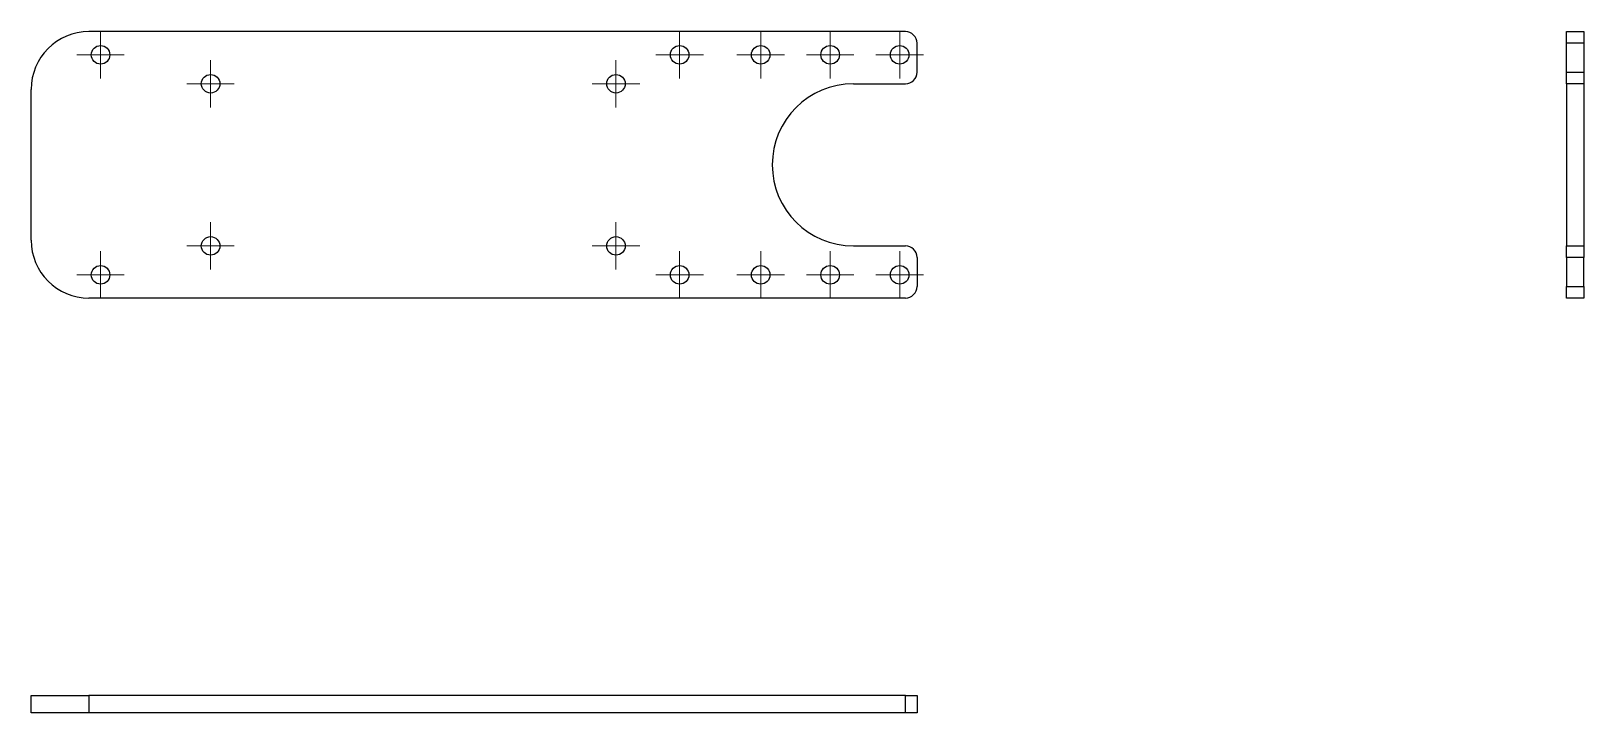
# Model space of a CAD drawing. Header units: millimetres. Extents: x 64 to 332, y 129 to 247.
import ezdxf

# ---------------------------------------------------------------- set-up
doc = ezdxf.new("R2010")
doc.units = ezdxf.units.MM

# ---------------------------------------------------------------- blocks, each defined once
blk = doc.blocks.new('SW_CENTERMARKSYMBOL_0')
at = {"color": 0, "linetype": 'Continuous', "lineweight": 18}
for p, q in [((0, 2.5), (0, 4.1)), ((-2.5, 0), (-4.1, 0)), ((0, 0), (-2.5, 0)), ((0, 0), (0, 2.5)), ((0, 0), (0, -2.5)), ((0, 0), (2.5, 0)), ((2.5, 0), (4.1, 0)), ((0, -2.5), (0, -4.1))]:
    blk.add_line(p, q, dxfattribs=at)
blk = doc.blocks.new('SW_CENTERMARKSYMBOL_1')
at = {"color": 0, "linetype": 'Continuous', "lineweight": 18}
for p, q in [((0, 2.5), (0, 4.1)), ((-2.5, 0), (-4.1, 0)), ((0, 0), (-2.5, 0)), ((0, 0), (0, 2.5)), ((0, 0), (0, -2.5)), ((0, 0), (2.5, 0)), ((2.5, 0), (4.1, 0)), ((0, -2.5), (0, -4.1))]:
    blk.add_line(p, q, dxfattribs=at)
blk = doc.blocks.new('SW_CENTERMARKSYMBOL_2')
at = {"color": 0, "linetype": 'Continuous', "lineweight": 18}
for p, q in [((0, 2.5), (0, 4.1)), ((-2.5, 0), (-4.1, 0)), ((0, 0), (-2.5, 0)), ((0, 0), (0, 2.5)), ((0, 0), (0, -2.5)), ((0, 0), (2.5, 0)), ((2.5, 0), (4.1, 0)), ((0, -2.5), (0, -4.1))]:
    blk.add_line(p, q, dxfattribs=at)
blk = doc.blocks.new('SW_CENTERMARKSYMBOL_3')
at = {"color": 0, "linetype": 'Continuous', "lineweight": 18}
for p, q in [((0, 2.5), (0, 4.1)), ((-2.5, 0), (-4.1, 0)), ((0, 0), (-2.5, 0)), ((0, 0), (0, 2.5)), ((0, 0), (0, -2.5)), ((0, 0), (2.5, 0)), ((2.5, 0), (4.1, 0)), ((0, -2.5), (0, -4.1))]:
    blk.add_line(p, q, dxfattribs=at)
blk = doc.blocks.new('SW_CENTERMARKSYMBOL_4')
at = {"color": 0, "linetype": 'Continuous', "lineweight": 18}
for p, q in [((0, 2.5), (0, 4.1)), ((-2.5, 0), (-4.1, 0)), ((0, 0), (-2.5, 0)), ((0, 0), (0, 2.5)), ((0, 0), (0, -2.5)), ((0, 0), (2.5, 0)), ((2.5, 0), (4.1, 0)), ((0, -2.5), (0, -4.1))]:
    blk.add_line(p, q, dxfattribs=at)
blk = doc.blocks.new('SW_CENTERMARKSYMBOL_5')
at = {"color": 0, "linetype": 'Continuous', "lineweight": 18}
for p, q in [((0, 2.5), (0, 4.1)), ((-2.5, 0), (-4.1, 0)), ((0, 0), (-2.5, 0)), ((0, 0), (0, 2.5)), ((0, 0), (0, -2.5)), ((0, 0), (2.5, 0)), ((2.5, 0), (4.1, 0)), ((0, -2.5), (0, -4.1))]:
    blk.add_line(p, q, dxfattribs=at)
blk = doc.blocks.new('SW_CENTERMARKSYMBOL_6')
at = {"color": 0, "linetype": 'Continuous', "lineweight": 18}
for p, q in [((0, 2.5), (0, 4.1)), ((-2.5, 0), (-4.1, 0)), ((0, 0), (-2.5, 0)), ((0, 0), (0, 2.5)), ((0, 0), (0, -2.5)), ((0, 0), (2.5, 0)), ((2.5, 0), (4.1, 0)), ((0, -2.5), (0, -4.1))]:
    blk.add_line(p, q, dxfattribs=at)
blk = doc.blocks.new('SW_CENTERMARKSYMBOL_7')
at = {"color": 0, "linetype": 'Continuous', "lineweight": 18}
for p, q in [((0, 2.5), (0, 4.1)), ((-2.5, 0), (-4.1, 0)), ((0, 0), (-2.5, 0)), ((0, 0), (0, 2.5)), ((0, 0), (0, -2.5)), ((0, 0), (2.5, 0)), ((2.5, 0), (4.1, 0)), ((0, -2.5), (0, -4.1))]:
    blk.add_line(p, q, dxfattribs=at)
blk = doc.blocks.new('SW_CENTERMARKSYMBOL_8')
at = {"color": 0, "linetype": 'Continuous', "lineweight": 18}
for p, q in [((0, 2.5), (0, 4.1)), ((-2.5, 0), (-4.1, 0)), ((0, 0), (-2.5, 0)), ((0, 0), (0, 2.5)), ((0, 0), (0, -2.5)), ((0, 0), (2.5, 0)), ((2.5, 0), (4.1, 0)), ((0, -2.5), (0, -4.1))]:
    blk.add_line(p, q, dxfattribs=at)
blk = doc.blocks.new('SW_CENTERMARKSYMBOL_9')
at = {"color": 0, "linetype": 'Continuous', "lineweight": 18}
for p, q in [((0, 2.5), (0, 4.1)), ((-2.5, 0), (-4.1, 0)), ((0, 0), (-2.5, 0)), ((0, 0), (0, 2.5)), ((0, 0), (0, -2.5)), ((0, 0), (2.5, 0)), ((2.5, 0), (4.1, 0)), ((0, -2.5), (0, -4.1))]:
    blk.add_line(p, q, dxfattribs=at)
blk = doc.blocks.new('SW_CENTERMARKSYMBOL_10')
at = {"color": 0, "linetype": 'Continuous', "lineweight": 18}
for p, q in [((0, 2.5), (0, 4.1)), ((-2.5, 0), (-4.1, 0)), ((0, 0), (-2.5, 0)), ((0, 0), (0, 2.5)), ((0, 0), (0, -2.5)), ((0, 0), (2.5, 0)), ((2.5, 0), (4.1, 0)), ((0, -2.5), (0, -4.1))]:
    blk.add_line(p, q, dxfattribs=at)
blk = doc.blocks.new('SW_CENTERMARKSYMBOL_11')
at = {"color": 0, "linetype": 'Continuous', "lineweight": 18}
for p, q in [((0, 2.5), (0, 4.1)), ((-2.5, 0), (-4.1, 0)), ((0, 0), (-2.5, 0)), ((0, 0), (0, 2.5)), ((0, 0), (0, -2.5)), ((0, 0), (2.5, 0)), ((2.5, 0), (4.1, 0)), ((0, -2.5), (0, -4.1))]:
    blk.add_line(p, q, dxfattribs=at)
blk = doc.blocks.new('SW_CENTERMARKSYMBOL_12')
at = {"color": 0, "linetype": 'Continuous', "lineweight": 18}
for p, q in [((0, 2.5), (0, 4.1)), ((-2.5, 0), (-4.1, 0)), ((0, 0), (-2.5, 0)), ((0, 0), (0, 2.5)), ((0, 0), (0, -2.5)), ((0, 0), (2.5, 0)), ((2.5, 0), (4.1, 0)), ((0, -2.5), (0, -4.1))]:
    blk.add_line(p, q, dxfattribs=at)
blk = doc.blocks.new('SW_CENTERMARKSYMBOL_13')
at = {"color": 0, "linetype": 'Continuous', "lineweight": 18}
for p, q in [((0, 2.5), (0, 4.1)), ((-2.5, 0), (-4.1, 0)), ((0, 0), (-2.5, 0)), ((0, 0), (0, 2.5)), ((0, 0), (0, -2.5)), ((0, 0), (2.5, 0)), ((2.5, 0), (4.1, 0)), ((0, -2.5), (0, -4.1))]:
    blk.add_line(p, q, dxfattribs=at)

msp = doc.modelspace()

# ---------------------------------------------------------------- linework, layer by layer
at = {"color": 7, "linetype": 'Continuous', "lineweight": 25}
for p, q in [((214.81, 246.97), (73.81, 246.97)), ((328.98, 244.97), (328.98, 246.97)), ((328.98, 246.97), (331.98, 246.97)), ((331.98, 246.97), (331.98, 244.97)), ((216.81, 239.97), (216.81, 244.97)), ((331.98, 244.97), (328.98, 244.97)), ((328.98, 239.97), (328.98, 244.97)), ((331.98, 244.97), (331.98, 239.97)), ((328.98, 239.97), (331.98, 239.97)), ((328.98, 237.97), (328.98, 239.97)), ((331.98, 239.97), (331.98, 237.97)), ((63.81, 210.97), (63.81, 236.97)), ((205.81, 237.97), (214.81, 237.97)), ((331.98, 237.97), (328.98, 237.97)), ((328.98, 237.97), (328.98, 209.97)), ((331.98, 237.97), (331.98, 209.97)), ((205.81, 209.97), (214.81, 209.97)), ((328.98, 209.97), (331.98, 209.97)), ((328.98, 207.97), (328.98, 209.97)), ((331.98, 209.97), (331.98, 207.97)), ((216.81, 207.97), (216.81, 202.97)), ((328.98, 207.97), (328.98, 202.97)), ((331.98, 207.97), (328.98, 207.97)), ((331.98, 202.97), (331.98, 207.97)), ((328.98, 200.97), (328.98, 202.97)), ((328.98, 202.97), (331.98, 202.97)), ((331.98, 202.97), (331.98, 200.97)), ((214.81, 200.97), (73.81, 200.97)), ((331.98, 200.97), (328.98, 200.97)), ((63.81, 129.31), (63.81, 132.31)), ((63.81, 132.31), (73.81, 132.31)), ((73.81, 132.31), (73.81, 129.31)), ((214.81, 132.31), (73.81, 132.31)), ((214.81, 129.31), (214.81, 132.31)), ((214.81, 132.31), (216.81, 132.31)), ((216.81, 132.31), (216.81, 129.31)), ((73.81, 129.31), (63.81, 129.31)), ((214.81, 129.31), (73.81, 129.31)), ((216.81, 129.31), (214.81, 129.31))]:
    msp.add_line(p, q, dxfattribs=at)
for centre in [(75.81, 242.97), (175.81, 242.97), (189.81, 242.97), (201.81, 242.97), (213.81, 242.97), (94.81, 237.97), (164.81, 237.97), (94.81, 209.97), (164.81, 209.97), (75.81, 204.97), (175.81, 204.97), (189.81, 204.97), (201.81, 204.97), (213.81, 204.97)]:
    msp.add_circle(centre, 1.6, dxfattribs=at)
for centre, radius, start, end in [((73.81, 236.97), 10, 90, 180), ((214.81, 244.97), 2, 0, 90), ((214.81, 239.97), 2, 270, 0), ((205.81, 223.97), 14, 90, 270), ((73.81, 210.97), 10, 180, 270), ((214.81, 207.97), 2, 0, 90), ((214.81, 202.97), 2, 270, 0)]:
    msp.add_arc(centre, radius, start, end, dxfattribs=at)

# ---------------------------------------------------------------- block references
at = {"color": 7, "linetype": 'Continuous', "lineweight": 0}
for name, p in [('SW_CENTERMARKSYMBOL_8', (75.81, 242.97)), ('SW_CENTERMARKSYMBOL_5', (175.81, 242.97)), ('SW_CENTERMARKSYMBOL_9', (189.81, 242.97)), ('SW_CENTERMARKSYMBOL_10', (201.81, 242.97)), ('SW_CENTERMARKSYMBOL_12', (213.81, 242.97)), ('SW_CENTERMARKSYMBOL_1', (94.81, 237.97)), ('SW_CENTERMARKSYMBOL_3', (164.81, 237.97)), ('SW_CENTERMARKSYMBOL_0', (94.81, 209.97)), ('SW_CENTERMARKSYMBOL_2', (164.81, 209.97)), ('SW_CENTERMARKSYMBOL_7', (75.81, 204.97)), ('SW_CENTERMARKSYMBOL_6', (175.81, 204.97)), ('SW_CENTERMARKSYMBOL_4', (189.81, 204.97)), ('SW_CENTERMARKSYMBOL_11', (201.81, 204.97)), ('SW_CENTERMARKSYMBOL_13', (213.81, 204.97))]:
    msp.add_blockref(name, p, dxfattribs=at)

doc.saveas('drawing.dxf')
